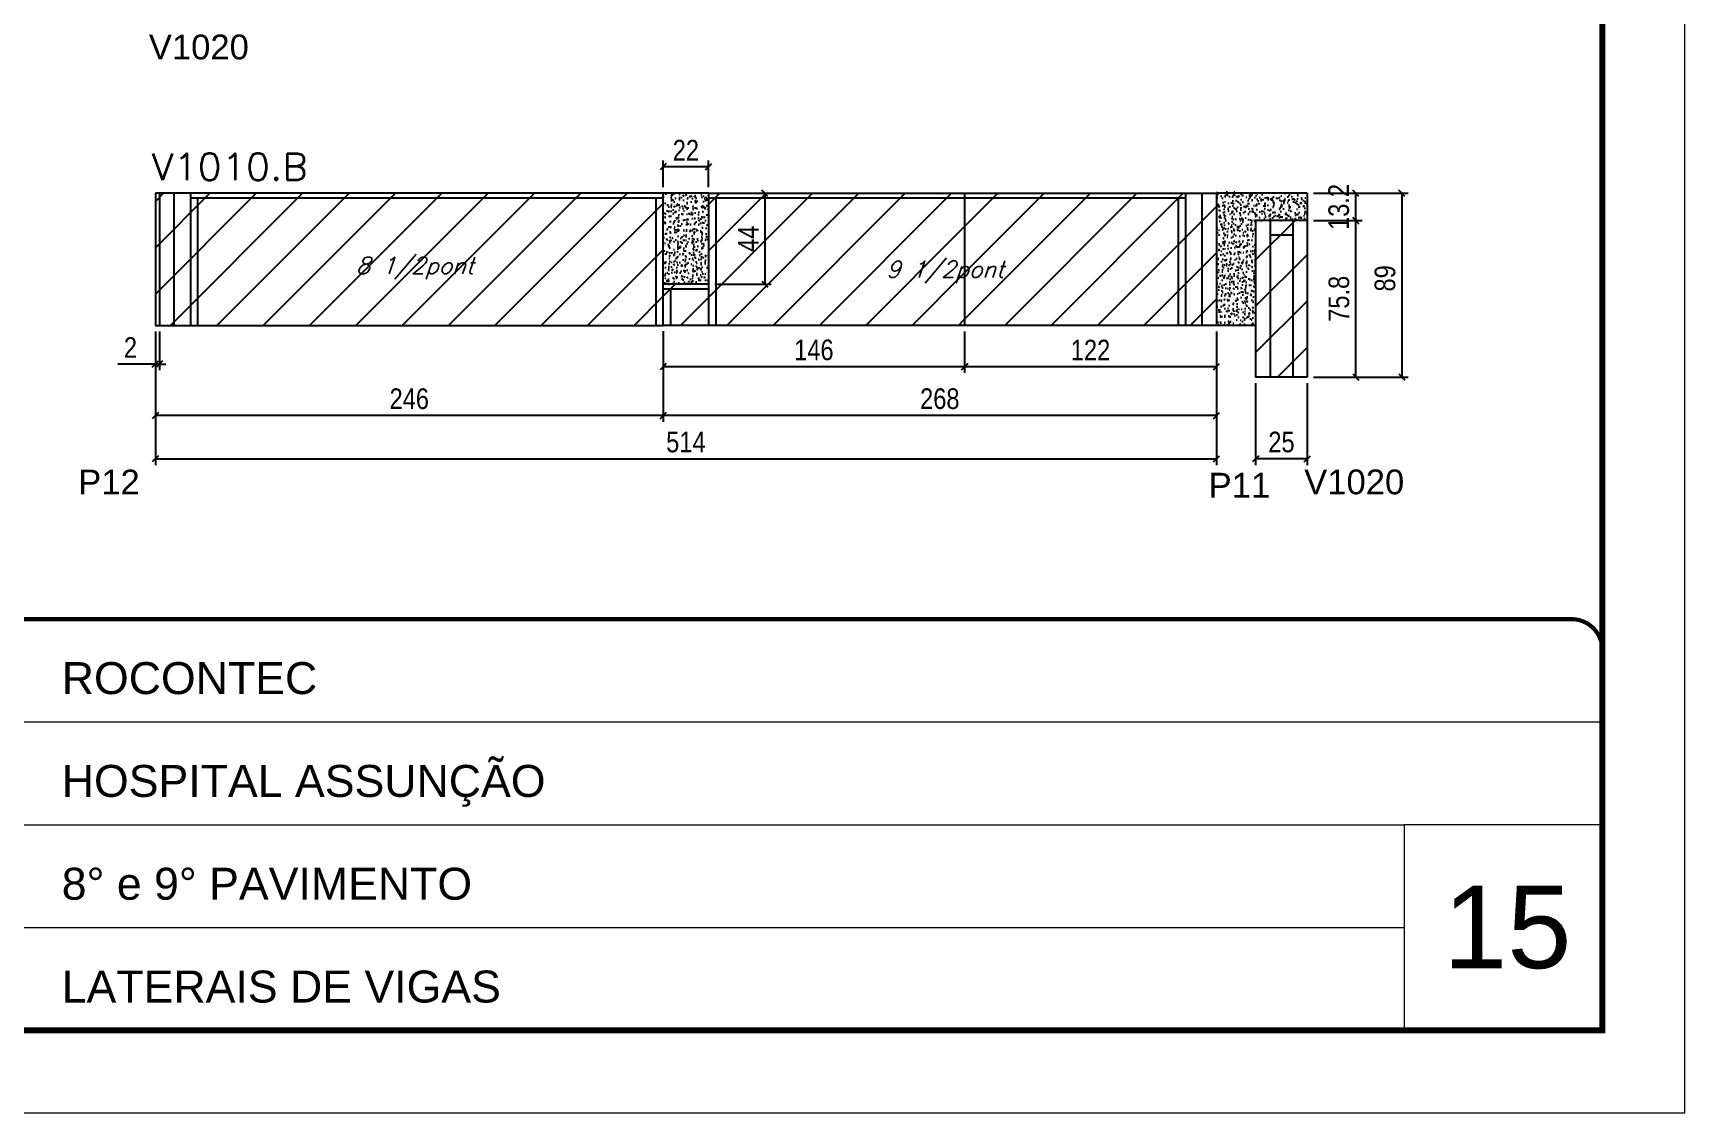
# Model space of a CAD drawing. Extents: x -20960 to -5926, y -2106 to 21915.
# Drawn here: x -8339 to -7538, y 17420 to 17943 of the extents above; entities that cross this region are included whole.
import ezdxf

# ---------------------------------------------------------------- set-up
doc = ezdxf.new("R2010")
doc.units = 0
doc.linetypes.add('CONTINUO', pattern=[0])
doc.linetypes.add('DASHED', pattern=[0.75, 0.5, -0.25])
for name, color, linetype in [('5', 5, 'Continuous'), ('COTA', 241, 'Continuous'), ('Painéis', 200, 'Continuous'), ('Reaproveitamento', 251, 'Continuous'), ('SARR_2.2x7', 40, 'Continuous'), ('SARR_3.5x7', 81, 'Continuous'), ('texto', 7, 'Continuous')]:
    doc.layers.add(name, color=color, linetype=linetype)
for name, color, linetype, lineweight in [('CARIMBO', 255, 'Continuous', 9), ('Folhas', 255, 'Continuous', 9), ('SARRAFO DE PRESSAO', 251, 'DASHED', 9), ('Texto Seção', 7, 'Continuous', 15)]:
    doc.layers.add(name, color=color, linetype=linetype, lineweight=lineweight)
doc.styles.add('ARIAL', font='arial.ttf')
doc.styles.add('COTA TECNICA', font='techl___.ttf', dxfattribs={"height": 10})
doc.styles.add('REGUA-120', font='ROMANS.shx', dxfattribs={"height": 15})
doc.styles.add('Romans', font='romans.shx')
doc.styles.get("Standard").update_dxf_attribs({"font": 'arial.ttf'})
doc.dimstyles.new('PAINEL', dxfattribs={"dimtxt": 10, "dimasz": 3, "dimexe": 3, "dimexo": 3, "dimgap": 3, "dimtad": 1, "dimdec": 1, "dimzin": 12, "dimdsep": 46, "dimtxsty": 'COTA TECNICA', "dimblk1": 'OBLIQUE', "dimblk2": 'OBLIQUE', "dimsah": 1, "dimcen": 0.9, "dimclrd": 4, "dimclre": 4, "dimclrt": 240, "dimadec": 1, "dimazin": 3, "dimtfac": 1, "dimtdec": 1, "dimtmove": 0, "dimatfit": 3, "dimfxl": 1, "dimtolj": 1, "dimtzin": 12, "dimarcsym": 0})
pattern_1 = [(50, (-138888.8616, -14131.2095), (5.46554007, -0.47817257), [0.5715, -6.2865]), (355, (-138888.8616, -14131.2095), (-1.05730264, 5.73170536), [0.4572, -5.02921753]), (100.4514447, (-138888.406, -14131.2494), (4.40823741, 5.25353256), [0.48570026, -5.34270734]), (46.1842, (-138888.8616, -14129.6855), (8.13237123, -1.26126984), [0.85725, -9.42975]), (96.6355576, (-138888.184, -14129.791), (7.122124, 7.42278374), [0.7285507, -8.01406824]), (351.184151, (-138888.862, -14129.6855), (7.122124, 7.42278374), [0.685799, -7.54379196]), (21, (-138888.0996, -14130.0665), (4.54843174, -3.06795595), [0.5715, -6.2865]), (326, (-138888.0996, -14130.0665), (1.85406085, 5.52563898), [0.4572, -5.0292]), (71.451445, (-138887.7206, -14130.322), (6.40249258, 2.45768307), [0.48570026, -5.34269813]), (37.5, (-138888.8616, -14131.2095), (0.092658098, 2.536651166), [0, -4.96824, 0, -5.1054, 0, -5.04825]), (7.5, (-138888.8616, -14131.2095), (2.004589875, 3.005417245), [0, -2.91084, 0, -4.85394, 0, -1.92405]), (327.5, (-138890.561, -14131.2095), (4.067717855, -0.17186232), [0, -1.905, 0, -5.9436, 0, -7.8867]), (317.5, (-138891.323, -14131.2095), (4.44387544, 0.76279473), [0, -2.4765, 0, -3.94716, 0, -5.6007])]
pattern_2 = [(45, (3183.5, 1148.575), (-11.22532, 11.22532), [])]

# ---------------------------------------------------------------- blocks, each defined once
blk = doc.blocks.new('9999999999')
at = {"color": 30, "linetype": 'CONTINUO'}
for p, q in [((98564.56, 34379.64), (99583.98, 34379.64)), ((98564.56, 34329.83), (99487.98, 34329.83)), ((99583.98, 34329.83), (99487.98, 34329.83)), ((99487.98, 34329.83), (99487.98, 34230.21)), ((98564.56, 34280.02), (99487.98, 34280.02))]:
    blk.add_line(p, q, dxfattribs=at)
at = {"color": 30, "linetype": 'CONTINUO', "const_width": 2}
blk.add_lwpolyline([(99583.98, 34230.21), (99583.98, 34414.45, 0.414214), (99568.98, 34429.45), (98228.98, 34429.45, 0.414214), (98213.98, 34414.45), (98213.98, 34245.21, 0.414214), (98228.98, 34230.21), (99583.98, 34230.21)], format="xyb", dxfattribs=at)
at = {"layer": 'Folhas'}
blk.add_lwpolyline([(98138.98, 34190.21), (99623.98, 34190.21), (99623.98, 35240.21), (98138.98, 35240.21)], close=True, dxfattribs=at)
at = {"layer": 'Folhas', "color": 30, "const_width": 3}
blk.add_lwpolyline([(98213.98, 34230.21), (99583.98, 34230.21), (99583.98, 35200.21), (98213.98, 35200.21)], close=True, dxfattribs=at)
at = {"color": 7, "linetype": 'Continuous', "ltscale": 5, "style": 'ARIAL'}
for s, height, p in [('ROCONTEC', 15.483, (98837.68, 34393.13)), ('HOSPITAL ASSUNÇÃO', 15.4829, (98837.68, 34343.32)), ('8° e 9° PAVIMENTO', 15.4829, (98837.68, 34293.51)), ('LATERAIS DE VIGAS', 15.4829, (98837.68, 34243.7))]:
    blk.add_text(s, height=height, dxfattribs=at).set_placement(p)
blk = doc.blocks.new('_Oblique')
at = {"color": 0, "linetype": 'ByBlock', "lineweight": -2}
blk.add_line((-0.5, -0.5), (0.5, 0.5), dxfattribs=at)
blk = doc.blocks.new('*D6774')
at = {"layer": 'COTA', "color": 4, "linetype": 'ByBlock', "lineweight": -2, "transparency": 16777216}
for p, q in [((-8033.46, 17868.18), (-8033.46, 17881.06)), ((-8011.46, 17878.06), (-8033.46, 17878.06)), ((-8011.46, 17868.18), (-8011.46, 17881.06))]:
    blk.add_line(p, q, dxfattribs=at)
at = {"layer": 'Defpoints', "color": 0, "linetype": 'ByBlock', "transparency": 16777216}
for p in [(-8033.46, 17878.06), (-8033.46, 17865.18), (-8011.46, 17865.18)]:
    blk.add_point(p, dxfattribs=at)
at = {"layer": 'COTA', "color": 4, "linetype": 'ByBlock', "lineweight": -2, "transparency": 16777216, "xscale": 3, "yscale": 3, "zscale": 3, "rotation": 180}
blk.add_blockref('_Oblique', (-8033.46, 17878.06), dxfattribs=at)
at = {"layer": 'COTA', "color": 4, "linetype": 'ByBlock', "lineweight": -2, "transparency": 16777216, "xscale": 3, "yscale": 3, "zscale": 3}
blk.add_blockref('_Oblique', (-8011.46, 17878.06), dxfattribs=at)
at = {"layer": 'COTA', "color": 240, "linetype": 'ByBlock', "transparency": 16777216, "insert": (-8022.46, 17886.06), "char_height": 10, "attachment_point": 5, "style": 'COTA TECNICA'}
blk.add_mtext('\\A1;22', dxfattribs=at)
blk = doc.blocks.new('*D6775')
at = {"layer": 'COTA', "color": 4, "linetype": 'ByBlock', "lineweight": -2, "transparency": 16777216}
for p, q in [((-7718.46, 17851.98), (-7694.94, 17851.98)), ((-7697.94, 17776.18), (-7697.94, 17851.98)), ((-7718.46, 17776.18), (-7694.94, 17776.18))]:
    blk.add_line(p, q, dxfattribs=at)
at = {"layer": 'Defpoints', "color": 0, "linetype": 'ByBlock', "transparency": 16777216}
for p in [(-7721.46, 17851.98), (-7697.94, 17851.98), (-7721.46, 17776.18)]:
    blk.add_point(p, dxfattribs=at)
at = {"layer": 'COTA', "color": 4, "linetype": 'ByBlock', "lineweight": -2, "transparency": 16777216, "xscale": 3, "yscale": 3, "zscale": 3}
for p, rotation in [((-7697.94, 17851.98), 90), ((-7697.94, 17776.18), 270)]:
    blk.add_blockref('_Oblique', p, dxfattribs=dict(at, rotation=rotation))
at = {"layer": 'COTA', "color": 240, "linetype": 'ByBlock', "transparency": 16777216, "insert": (-7706.08, 17814.08), "char_height": 10, "attachment_point": 5, "rotation": 90, "style": 'COTA TECNICA'}
blk.add_mtext('\\A1;75.8', dxfattribs=at)
blk = doc.blocks.new('*D6776')
at = {"layer": 'COTA', "color": 4, "linetype": 'ByBlock', "lineweight": -2, "transparency": 16777216}
for p, q in [((-7746.46, 17773.18), (-7746.46, 17733.54)), ((-7721.46, 17773.18), (-7721.46, 17733.54)), ((-7721.46, 17736.54), (-7746.46, 17736.54))]:
    blk.add_line(p, q, dxfattribs=at)
at = {"layer": 'Defpoints', "color": 0, "linetype": 'ByBlock', "transparency": 16777216}
for p in [(-7746.46, 17776.18), (-7721.46, 17776.18), (-7746.46, 17736.54)]:
    blk.add_point(p, dxfattribs=at)
at = {"layer": 'COTA', "color": 4, "linetype": 'ByBlock', "lineweight": -2, "transparency": 16777216, "xscale": 3, "yscale": 3, "zscale": 3, "rotation": 180}
blk.add_blockref('_Oblique', (-7746.46, 17736.54), dxfattribs=at)
at = {"layer": 'COTA', "color": 4, "linetype": 'ByBlock', "lineweight": -2, "transparency": 16777216, "xscale": 3, "yscale": 3, "zscale": 3}
blk.add_blockref('_Oblique', (-7721.46, 17736.54), dxfattribs=at)
at = {"layer": 'COTA', "color": 240, "linetype": 'ByBlock', "transparency": 16777216, "insert": (-7733.96, 17744.65), "char_height": 10, "attachment_point": 5, "style": 'COTA TECNICA'}
blk.add_mtext('\\A1;25', dxfattribs=at)
blk = doc.blocks.new('*D6777')
at = {"layer": 'COTA', "color": 4, "linetype": 'ByBlock', "lineweight": -2, "transparency": 16777216}
for p, q in [((-7718.46, 17865.18), (-7694.94, 17865.18)), ((-7697.94, 17851.98), (-7697.94, 17865.18)), ((-7718.46, 17851.98), (-7694.94, 17851.98))]:
    blk.add_line(p, q, dxfattribs=at)
at = {"layer": 'Defpoints', "color": 0, "linetype": 'ByBlock', "transparency": 16777216}
for p in [(-7721.46, 17865.18), (-7697.94, 17865.18), (-7721.46, 17851.98)]:
    blk.add_point(p, dxfattribs=at)
at = {"layer": 'COTA', "color": 4, "linetype": 'ByBlock', "lineweight": -2, "transparency": 16777216, "xscale": 3, "yscale": 3, "zscale": 3}
for p, rotation in [((-7697.94, 17865.18), 90), ((-7697.94, 17851.98), 270)]:
    blk.add_blockref('_Oblique', p, dxfattribs=dict(at, rotation=rotation))
at = {"layer": 'COTA', "color": 240, "linetype": 'ByBlock', "transparency": 16777216, "insert": (-7706.16, 17858.58), "char_height": 10, "attachment_point": 5, "rotation": 90, "style": 'COTA TECNICA'}
blk.add_mtext('\\A1;13.2', dxfattribs=at)
blk = doc.blocks.new('*D6778')
at = {"layer": 'COTA', "color": 4, "linetype": 'ByBlock', "lineweight": -2, "transparency": 16777216}
for p, q in [((-7718.46, 17865.18), (-7672.66, 17865.18)), ((-7675.66, 17865.18), (-7675.66, 17776.18)), ((-7718.46, 17776.18), (-7672.66, 17776.18))]:
    blk.add_line(p, q, dxfattribs=at)
at = {"layer": 'Defpoints', "color": 0, "linetype": 'ByBlock', "transparency": 16777216}
for p in [(-7721.46, 17865.18), (-7721.46, 17776.18), (-7675.66, 17776.18)]:
    blk.add_point(p, dxfattribs=at)
at = {"layer": 'COTA', "color": 4, "linetype": 'ByBlock', "lineweight": -2, "transparency": 16777216, "xscale": 3, "yscale": 3, "zscale": 3}
for p, rotation in [((-7675.66, 17865.18), 90), ((-7675.66, 17776.18), 270)]:
    blk.add_blockref('_Oblique', p, dxfattribs=dict(at, rotation=rotation))
at = {"layer": 'COTA', "color": 240, "linetype": 'ByBlock', "transparency": 16777216, "insert": (-7683.77, 17823.98), "char_height": 10, "attachment_point": 5, "rotation": 90, "style": 'COTA TECNICA'}
blk.add_mtext('\\A1;89', dxfattribs=at)
blk = doc.blocks.new('*D6779')
at = {"layer": 'COTA', "color": 4, "linetype": 'ByBlock', "lineweight": -2, "transparency": 16777216}
for p, q in [((-8033.46, 17798.18), (-8033.46, 17754.51)), ((-7765.46, 17798.18), (-7765.46, 17754.51)), ((-7765.46, 17757.51), (-8033.46, 17757.51))]:
    blk.add_line(p, q, dxfattribs=at)
at = {"layer": 'Defpoints', "color": 0, "linetype": 'ByBlock', "transparency": 16777216}
for p in [(-8033.46, 17801.18), (-7765.46, 17801.18), (-8033.46, 17757.51)]:
    blk.add_point(p, dxfattribs=at)
at = {"layer": 'COTA', "color": 4, "linetype": 'ByBlock', "lineweight": -2, "transparency": 16777216, "xscale": 3, "yscale": 3, "zscale": 3, "rotation": 180}
blk.add_blockref('_Oblique', (-8033.46, 17757.51), dxfattribs=at)
at = {"layer": 'COTA', "color": 4, "linetype": 'ByBlock', "lineweight": -2, "transparency": 16777216, "xscale": 3, "yscale": 3, "zscale": 3}
blk.add_blockref('_Oblique', (-7765.46, 17757.51), dxfattribs=at)
at = {"layer": 'COTA', "color": 240, "linetype": 'ByBlock', "transparency": 16777216, "insert": (-7899.46, 17765.64), "char_height": 10, "attachment_point": 5, "style": 'COTA TECNICA'}
blk.add_mtext('\\A1;268', dxfattribs=at)
blk = doc.blocks.new('*D6780')
at = {"layer": 'COTA', "color": 4, "linetype": 'ByBlock', "lineweight": -2, "transparency": 16777216}
for p, q in [((-8008.46, 17865.18), (-7981.19, 17865.18)), ((-7984.19, 17865.18), (-7984.19, 17821.18)), ((-8008.46, 17821.18), (-7981.19, 17821.18))]:
    blk.add_line(p, q, dxfattribs=at)
at = {"layer": 'Defpoints', "color": 0, "linetype": 'ByBlock', "transparency": 16777216}
for p in [(-8011.46, 17865.18), (-8011.46, 17821.18), (-7984.19, 17821.18)]:
    blk.add_point(p, dxfattribs=at)
at = {"layer": 'COTA', "color": 4, "linetype": 'ByBlock', "lineweight": -2, "transparency": 16777216, "xscale": 3, "yscale": 3, "zscale": 3}
for p, rotation in [((-7984.19, 17865.18), 90), ((-7984.19, 17821.18), 270)]:
    blk.add_blockref('_Oblique', p, dxfattribs=dict(at, rotation=rotation))
at = {"layer": 'COTA', "color": 240, "linetype": 'ByBlock', "transparency": 16777216, "insert": (-7992.27, 17843.18), "char_height": 10, "attachment_point": 5, "rotation": 90, "style": 'COTA TECNICA'}
blk.add_mtext('\\A1;44', dxfattribs=at)
blk = doc.blocks.new('*D6781')
at = {"layer": 'COTA', "color": 4, "linetype": 'ByBlock', "lineweight": -2, "transparency": 16777216}
for p, q in [((-8279.46, 17798.18), (-8279.46, 17754.51)), ((-8033.46, 17798.35), (-8033.46, 17754.51)), ((-8033.46, 17757.51), (-8279.46, 17757.51))]:
    blk.add_line(p, q, dxfattribs=at)
at = {"layer": 'Defpoints', "color": 0, "linetype": 'ByBlock', "transparency": 16777216}
for p in [(-8279.46, 17801.18), (-8033.46, 17801.35), (-8279.46, 17757.51)]:
    blk.add_point(p, dxfattribs=at)
at = {"layer": 'COTA', "color": 4, "linetype": 'ByBlock', "lineweight": -2, "transparency": 16777216, "xscale": 3, "yscale": 3, "zscale": 3, "rotation": 180}
blk.add_blockref('_Oblique', (-8279.46, 17757.51), dxfattribs=at)
at = {"layer": 'COTA', "color": 4, "linetype": 'ByBlock', "lineweight": -2, "transparency": 16777216, "xscale": 3, "yscale": 3, "zscale": 3}
blk.add_blockref('_Oblique', (-8033.46, 17757.51), dxfattribs=at)
at = {"layer": 'COTA', "color": 240, "linetype": 'ByBlock', "transparency": 16777216, "insert": (-8156.46, 17765.61), "char_height": 10, "attachment_point": 5, "style": 'COTA TECNICA'}
blk.add_mtext('\\A1;246', dxfattribs=at)
blk = doc.blocks.new('*D6782')
at = {"layer": 'COTA', "color": 4, "linetype": 'ByBlock', "lineweight": -2, "transparency": 16777216}
for p, q in [((-7887.46, 17798.18), (-7887.46, 17778.18)), ((-7765.46, 17798.18), (-7765.46, 17778.18)), ((-7765.46, 17781.18), (-7887.46, 17781.18))]:
    blk.add_line(p, q, dxfattribs=at)
at = {"layer": 'Defpoints', "color": 0, "linetype": 'ByBlock', "transparency": 16777216}
for p in [(-7887.46, 17801.18), (-7765.46, 17801.18), (-7887.46, 17781.18)]:
    blk.add_point(p, dxfattribs=at)
at = {"layer": 'COTA', "color": 4, "linetype": 'ByBlock', "lineweight": -2, "transparency": 16777216, "xscale": 3, "yscale": 3, "zscale": 3, "rotation": 180}
blk.add_blockref('_Oblique', (-7887.46, 17781.18), dxfattribs=at)
at = {"layer": 'COTA', "color": 4, "linetype": 'ByBlock', "lineweight": -2, "transparency": 16777216, "xscale": 3, "yscale": 3, "zscale": 3}
blk.add_blockref('_Oblique', (-7765.46, 17781.18), dxfattribs=at)
at = {"layer": 'COTA', "color": 240, "linetype": 'ByBlock', "transparency": 16777216, "insert": (-7826.46, 17789.24), "char_height": 10, "attachment_point": 5, "style": 'COTA TECNICA'}
blk.add_mtext('\\A1;122', dxfattribs=at)
blk = doc.blocks.new('*D6783')
at = {"layer": 'COTA', "color": 4, "linetype": 'ByBlock', "lineweight": -2, "transparency": 16777216}
for p, q in [((-8033.46, 17798.18), (-8033.46, 17778.18)), ((-7887.46, 17798.18), (-7887.46, 17778.18)), ((-7887.46, 17781.18), (-8033.46, 17781.18))]:
    blk.add_line(p, q, dxfattribs=at)
at = {"layer": 'Defpoints', "color": 0, "linetype": 'ByBlock', "transparency": 16777216}
for p in [(-8033.46, 17801.18), (-7887.46, 17801.18), (-8033.46, 17781.18)]:
    blk.add_point(p, dxfattribs=at)
at = {"layer": 'COTA', "color": 4, "linetype": 'ByBlock', "lineweight": -2, "transparency": 16777216, "xscale": 3, "yscale": 3, "zscale": 3, "rotation": 180}
blk.add_blockref('_Oblique', (-8033.46, 17781.18), dxfattribs=at)
at = {"layer": 'COTA', "color": 4, "linetype": 'ByBlock', "lineweight": -2, "transparency": 16777216, "xscale": 3, "yscale": 3, "zscale": 3}
blk.add_blockref('_Oblique', (-7887.46, 17781.18), dxfattribs=at)
at = {"layer": 'COTA', "color": 240, "linetype": 'ByBlock', "transparency": 16777216, "insert": (-7960.46, 17789.28), "char_height": 10, "attachment_point": 5, "style": 'COTA TECNICA'}
blk.add_mtext('\\A1;146', dxfattribs=at)
blk = doc.blocks.new('*D6808')
at = {"layer": 'COTA', "color": 4, "lineweight": -2, "transparency": 16777216}
for p, q in [((-8279.46, 17798.18), (-8279.46, 17779.49)), ((-8277.46, 17798.18), (-8277.46, 17779.49)), ((-8279.46, 17782.49), (-8297.57, 17782.49)), ((-8277.46, 17782.49), (-8279.46, 17782.49)), ((-8277.46, 17782.49), (-8274.46, 17782.49))]:
    blk.add_line(p, q, dxfattribs=at)
at = {"layer": 'Defpoints', "color": 0, "transparency": 16777216}
for p in [(-8279.46, 17801.18), (-8277.46, 17801.18), (-8279.46, 17782.49)]:
    blk.add_point(p, dxfattribs=at)
at = {"layer": 'COTA', "color": 4, "lineweight": -2, "transparency": 16777216, "xscale": 3, "yscale": 3, "zscale": 3}
blk.add_blockref('_Oblique', (-8279.46, 17782.49), dxfattribs=at)
at = {"layer": 'COTA', "color": 4, "lineweight": -2, "transparency": 16777216, "xscale": 3, "yscale": 3, "zscale": 3, "rotation": 180}
blk.add_blockref('_Oblique', (-8277.46, 17782.49), dxfattribs=at)
at = {"layer": 'COTA', "color": 240, "transparency": 16777216, "insert": (-8291.52, 17790.49), "char_height": 10, "attachment_point": 5, "style": 'COTA TECNICA'}
blk.add_mtext('\\A1;2', dxfattribs=at)
blk = doc.blocks.new('*D6810')
at = {"layer": 'COTA', "color": 4, "lineweight": -2, "ltscale": 25, "transparency": 16777216}
for p, q in [((-8279.46, 17798.18), (-8279.46, 17733.54)), ((-7765.46, 17798.18), (-7765.46, 17733.54)), ((-8279.46, 17736.54), (-7765.46, 17736.54))]:
    blk.add_line(p, q, dxfattribs=at)
at = {"layer": 'Defpoints', "color": 0, "ltscale": 25, "transparency": 16777216}
for p in [(-8279.46, 17801.18), (-7765.46, 17801.18), (-7765.46, 17736.54)]:
    blk.add_point(p, dxfattribs=at)
at = {"layer": 'COTA', "color": 4, "lineweight": -2, "ltscale": 25, "transparency": 16777216, "xscale": 3, "yscale": 3, "zscale": 3, "rotation": 180}
blk.add_blockref('_Oblique', (-8279.46, 17736.54), dxfattribs=at)
at = {"layer": 'COTA', "color": 4, "lineweight": -2, "ltscale": 25, "transparency": 16777216, "xscale": 3, "yscale": 3, "zscale": 3}
blk.add_blockref('_Oblique', (-7765.46, 17736.54), dxfattribs=at)
at = {"layer": 'COTA', "color": 240, "ltscale": 25, "transparency": 16777216, "insert": (-8022.46, 17744.65), "char_height": 10, "attachment_point": 5, "style": 'COTA TECNICA'}
blk.add_mtext('\\A1;514', dxfattribs=at)

msp = doc.modelspace()

# ---------------------------------------------------------------- hatches: boundary and pattern name
at = {"layer": 'COTA', "linetype": 'ByBlock'}
h = msp.add_hatch(dxfattribs=at)
h.set_pattern_fill('AR-CONC', color=256, scale=0.03)
h.set_pattern_definition(pattern_1)
h.paths.add_polyline_path([(-8033.46, 17821.18), (-8011.46, 17821.18), (-8011.46, 17865.18), (-8033.46, 17865.18)])
h = msp.add_hatch(dxfattribs=at)
h.set_pattern_fill('AR-CONC', color=256, scale=0.03)
h.set_pattern_definition([(50, (-138888.8616, -14130.4095), (5.46554007, -0.47817257), [0.5715, -6.2865]), (355, (-138888.8616, -14130.4095), (-1.05730264, 5.73170536), [0.4572, -5.02921753]), (100.4514447, (-138888.406, -14130.4494), (4.40823741, 5.25353256), [0.48570026, -5.34270734]), (46.1842, (-138888.8616, -14128.8855), (8.13237123, -1.26126984), [0.85725, -9.42975]), (96.6355576, (-138888.184, -14128.991), (7.122124, 7.42278374), [0.7285507, -8.01406824]), (351.184151, (-138888.862, -14128.8855), (7.122124, 7.42278374), [0.685799, -7.54379196]), (21, (-138888.0996, -14129.2665), (4.54843174, -3.06795595), [0.5715, -6.2865]), (326, (-138888.0996, -14129.2665), (1.85406085, 5.52563898), [0.4572, -5.0292]), (71.451445, (-138887.7206, -14129.522), (6.40249258, 2.45768307), [0.48570026, -5.34269813]), (37.5, (-138888.8616, -14130.4095), (0.092658098, 2.536651166), [0, -4.96824, 0, -5.1054, 0, -5.04825]), (7.5, (-138888.8616, -14130.4095), (2.004589875, 3.005417245), [0, -2.91084, 0, -4.85394, 0, -1.92405]), (327.5, (-138890.561, -14130.4095), (4.067717855, -0.17186232), [0, -1.905, 0, -5.9436, 0, -7.8867]), (317.5, (-138891.323, -14130.4095), (4.44387544, 0.76279473), [0, -2.4765, 0, -3.94716, 0, -5.6007])])
h.paths.add_polyline_path([(-7765.46, 17865.98), (-7746.46, 17865.98), (-7746.46, 17801.18), (-7765.46, 17801.18), (-7765.46, 17801.98)])
h = msp.add_hatch(dxfattribs=at)
h.set_pattern_fill('AR-CONC', color=256, scale=0.03)
h.set_pattern_definition(pattern_1)
h.paths.add_polyline_path([(-7746.46, 17865.18), (-7721.46, 17865.18), (-7721.46, 17851.98), (-7746.46, 17851.98)])
at = {"layer": 'Reaproveitamento', "transparency": 33554684}
h = msp.add_hatch(dxfattribs=at)
h.set_pattern_fill('ANSI31', color=256, scale=5)
h.set_pattern_definition(pattern_2)
h.paths.add_polyline_path([(-8033.46, 17801.18), (-8033.46, 17821.18), (-8033.46, 17865.18), (-8279.46, 17865.18), (-8279.46, 17801.18)])
h = msp.add_hatch(dxfattribs=at)
h.set_pattern_fill('ANSI31', color=256, scale=5)
h.set_pattern_definition(pattern_2)
h.paths.add_polyline_path([(-7887.46, 17801.18), (-7887.46, 17865.18), (-8011.46, 17865.18), (-8011.46, 17821.18), (-8033.46, 17821.18), (-8033.46, 17801.18)])
h = msp.add_hatch(dxfattribs=at)
h.set_pattern_fill('ANSI31', color=256, scale=5)
h.set_pattern_definition(pattern_2)
h.paths.add_polyline_path([(-7765.46, 17865.18), (-7887.46, 17865.18), (-7887.46, 17801.18), (-7765.46, 17801.18)])
h = msp.add_hatch(dxfattribs=at)
h.set_pattern_fill('ANSI31', color=256, scale=5)
h.set_pattern_definition(pattern_2)
h.paths.add_polyline_path([(-7721.46, 17776.18), (-7721.46, 17851.98), (-7746.46, 17851.98), (-7746.46, 17776.18)])

# ---------------------------------------------------------------- linework, layer by layer
at = {"layer": 'COTA', "linetype": 'ByBlock'}
for p, q in [((-8011.46, 17865.18), (-8033.46, 17865.18)), ((-7721.46, 17865.18), (-7765.46, 17865.18)), ((-7721.46, 17865.18), (-7721.46, 17851.98)), ((-7746.46, 17801.18), (-7765.46, 17801.18)), ((-7765.46, 17801.18), (-7765.46, 17801.18))]:
    msp.add_line(p, q, dxfattribs=at)
at = {"layer": 'Painéis', "linetype": 'ByBlock'}
for p, q in [((-8033.46, 17865.18), (-8279.46, 17865.18)), ((-8279.46, 17865.18), (-8279.46, 17801.18)), ((-8277.46, 17865.18), (-8277.46, 17801.18)), ((-8033.46, 17821.18), (-8033.46, 17865.18)), ((-8011.46, 17865.18), (-7765.46, 17865.18)), ((-8011.46, 17865.18), (-8011.46, 17821.18)), ((-7887.46, 17865.18), (-7887.46, 17801.18)), ((-7765.46, 17865.18), (-7765.46, 17801.18)), ((-7721.46, 17851.98), (-7746.46, 17851.98)), ((-7746.46, 17851.98), (-7746.46, 17776.18)), ((-7721.46, 17851.98), (-7721.46, 17776.18)), ((-8011.46, 17821.18), (-8033.46, 17821.18)), ((-8033.46, 17801.18), (-8033.46, 17821.18)), ((-8279.46, 17801.18), (-8033.46, 17801.18)), ((-7765.46, 17801.18), (-8033.46, 17801.18)), ((-7721.46, 17776.18), (-7746.46, 17776.18))]:
    msp.add_line(p, q, dxfattribs=at)
at = {"layer": 'SARR_2.2x7', "linetype": 'Continuous'}
for p, q in [((-8270.46, 17865.18), (-8270.46, 17801.18)), ((-8262.46, 17862.98), (-8033.46, 17862.98)), ((-8011.46, 17862.98), (-7780.46, 17862.98)), ((-7772.46, 17865.18), (-7772.46, 17801.18)), ((-7739.46, 17851.98), (-7739.46, 17776.18)), ((-7728.46, 17844.98), (-7739.46, 17844.98)), ((-7728.46, 17851.98), (-7728.46, 17776.18)), ((-8033.46, 17818.98), (-8011.46, 17818.98))]:
    msp.add_line(p, q, dxfattribs=at)
at = {"layer": 'SARR_3.5x7'}
for p, q in [((-8262.46, 17865.18), (-8262.46, 17801.18)), ((-8258.96, 17862.98), (-8258.96, 17801.18)), ((-8036.96, 17862.98), (-8036.96, 17801.18)), ((-8007.96, 17862.98), (-8007.96, 17801.18)), ((-7783.96, 17862.98), (-7783.96, 17801.18)), ((-7780.46, 17865.18), (-7780.46, 17801.18)), ((-8011.46, 17821.18), (-8011.46, 17801.18)), ((-8029.96, 17818.98), (-8029.96, 17801.18))]:
    msp.add_line(p, q, dxfattribs=at)

# ---------------------------------------------------------------- block references
at = {"layer": 'SARRAFO DE PRESSAO', "color": 6, "linetype": 'ByBlock'}
msp.add_blockref('9999999999', (-107162.48, -16770.54), dxfattribs=at)

# ---------------------------------------------------------------- texts
at = {"layer": '5', "linetype": 'Continuous'}
for s, p in [('V1020', (-8282.62, 17930.09)), ('P12', (-8316.83, 17719.32)), ('P11', (-7769.23, 17717.78)), ('V1020', (-7722.95, 17719.38))]:
    msp.add_text(s, height=12, rotation=359.99996, dxfattribs=at).set_placement(p)
at = {"layer": 'CARIMBO', "style": 'ARIAL'}
msp.add_text('15', height=40, dxfattribs=at).set_placement((-7655.64, 17489.81))
at = {"layer": 'texto', "color": 2, "char_height": 8, "attachment_point": 5, "style": 'Romans'}
for s, insert in [('{\\Q19;\\C256;8 1/2pont}', (-8153.75, 17828.91)), ('{\\Q19;\\C256;9 1/2pont}', (-7896.9, 17827.07))]:
    msp.add_mtext(s, dxfattribs=dict(at, insert=insert))
at = {"layer": 'Texto Seção', "style": 'REGUA-120', "width": 1.05}
msp.add_text('V1010.B', height=13, dxfattribs=at).set_placement((-8281.2, 17871.55))

# ---------------------------------------------------------------- dimensions: what is measured, and where the dimension line sits
at = {"layer": 'COTA', "linetype": 'ByBlock'}
for base, p1, p2, angle, picture, middle in [((-8033.46, 17878.06), (-8011.46, 17865.18), (-8033.46, 17865.18), 180, '*D6774', (-8022.46, 17886.06)), ((-7984.19, 17821.18), (-8011.46, 17865.18), (-8011.46, 17821.18), 90, '*D6780', (-7992.27, 17843.18)), ((-7697.94, 17851.98), (-7721.46, 17776.18), (-7721.46, 17851.98), 90, '*D6775', (-7706.08, 17814.08)), ((-8279.46, 17757.51), (-8033.46, 17801.35), (-8279.46, 17801.18), 180, '*D6781', (-8156.46, 17765.61)), ((-8033.46, 17757.51), (-7765.46, 17801.18), (-8033.46, 17801.18), 180, '*D6779', (-7899.46, 17765.64)), ((-8033.46, 17781.18), (-7887.46, 17801.18), (-8033.46, 17801.18), 180, '*D6783', (-7960.46, 17789.28)), ((-7887.46, 17781.18), (-7765.46, 17801.18), (-7887.46, 17801.18), 180, '*D6782', (-7826.46, 17789.24)), ((-7746.46, 17736.54), (-7721.46, 17776.18), (-7746.46, 17776.18), 180, '*D6776', (-7733.96, 17744.65))]:
    dim = msp.add_linear_dim(base=base, p1=p1, p2=p2, angle=angle, dimstyle='PAINEL', dxfattribs=at)
    dim.commit()
    dim.dimension.update_dxf_attribs({"geometry": picture, "text_midpoint": middle})
for base, p1, p2, picture, middle in [((-7697.94, 17865.18), (-7721.46, 17851.98), (-7721.46, 17865.18), '*D6777', (-7697.94, 17858.58)), ((-7675.66, 17776.18), (-7721.46, 17865.18), (-7721.46, 17776.18), '*D6778', (-7675.66, 17823.98))]:
    dim = msp.add_linear_dim(base=base, p1=p1, p2=p2, angle=90, dimstyle='PAINEL', dxfattribs=at)
    dim.commit()
    dim.dimension.update_dxf_attribs({"geometry": picture, "text_midpoint": middle, "dimtype": 160})
at = {"layer": 'COTA'}
dim = msp.add_linear_dim(base=(-8279.46, 17782.49), p1=(-8277.46, 17801.18), p2=(-8279.46, 17801.18), dimstyle='PAINEL', dxfattribs=at)
dim.commit()
dim.dimension.update_dxf_attribs({"geometry": '*D6808', "text_midpoint": (-8291.52, 17790.49)})
at = {"layer": 'COTA', "ltscale": 25}
dim = msp.add_linear_dim(base=(-7765.46, 17736.54), p1=(-8279.46, 17801.18), p2=(-7765.46, 17801.18), dimstyle='PAINEL', dxfattribs=at)
dim.commit()
dim.dimension.update_dxf_attribs({"geometry": '*D6810', "text_midpoint": (-8022.46, 17744.65)})

doc.saveas('drawing.dxf')
